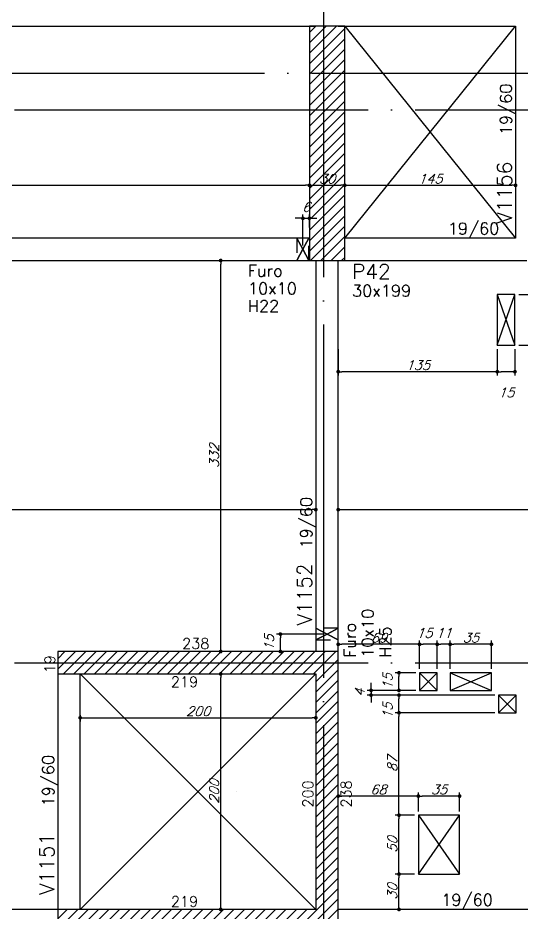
# Model space of a CAD drawing. Extents: x -4723 to 4922, y -2048 to 2452.
# Drawn here: x 1798 to 2226, y 661 to 1421 of the extents above; entities that cross this region are included whole.
import ezdxf
from ezdxf.enums import TextEntityAlignment as Align

# ---------------------------------------------------------------- set-up
doc = ezdxf.new("R2010")
doc.units = 0
doc.header["$LTSCALE"] = 50
doc.header["$MEASUREMENT"] = 0
doc.linetypes.add('EIXO', pattern=[6.8, 6, -0.4, 0, -0.4])
doc.linetypes.add('HIDDEN', pattern=[0.375, 0.25, -0.125])
doc.layers.get('0').update_dxf_attribs({"linetype": 'CONTINUOUS'})
doc.layers.get('DEFPOINTS').update_dxf_attribs({"linetype": 'CONTINUOUS'})
for name, color, linetype in [('242', 3, 'CONTINUOUS'), ('F-COTAS', 106, 'CONTINUOUS'), ('F-COTAS-FUROS', 50, 'CONTINUOUS'), ('F-EIXO', 12, 'EIXO'), ('F-FURO-PAREDE', 2, 'HIDDEN'), ('F-FURO-PAREDE-TEXTOS', 2, 'CONTINUOUS'), ('F-PILARES-DIM', 172, 'CONTINUOUS'), ('F-PILARES-HACH', 174, 'CONTINUOUS'), ('F-PILARES-NOME', 170, 'CONTINUOUS'), ('F-PILARES-S', 170, 'CONTINUOUS'), ('F-TEXTO', 6, 'CONTINUOUS'), ('F-VIGAS', 3, 'CONTINUOUS'), ('F-VIGAS-DIM', 2, 'CONTINUOUS'), ('F-VIGAS-NOME', 4, 'CONTINUOUS'), ('F-VÃO', 1, 'CONTINUOUS')]:
    doc.layers.add(name, color=color, linetype=linetype)
doc.styles.add('CP-TEXT-INCL', font='simplex.shx', dxfattribs={"oblique": 20})
doc.styles.add('MCP', font='simplex.shx')
doc.styles.add('ROMANS', font='simplex.shx')
doc.dimstyles.new('CP-COTAS-50', dxfattribs={"dimscale": 0.64, "dimtxt": 12.5, "dimasz": 5, "dimexe": 5, "dimexo": 5, "dimgap": 2.5, "dimtad": 1, "dimdec": 1, "dimdsep": 46, "dimtxsty": 'CP-TEXT-INCL', "dimblk1": 'DOT', "dimblk2": 'DOT', "dimsah": 1, "dimcen": 9, "dimclrd": 256, "dimclre": 256, "dimclrt": 256, "dimadec": 0, "dimazin": 0, "dimtfac": 1, "dimtdec": 1, "dimtmove": 2, "dimatfit": 3, "dimldrblk": 'DOT', "dimfxl": 0, "dimtolj": 1, "dimarcsym": 0})

# ---------------------------------------------------------------- blocks, each defined once
blk = doc.blocks.new('_DOT')
at = {"color": 0, "linetype": 'ByBlock'}
blk.add_line((-0.5, 0), (-1, 0), dxfattribs=at)
at = {"color": 0, "linetype": 'ByBlock', "const_width": 0.5}
blk.add_lwpolyline([(-0.25, 0, 1), (0.25, 0, 1)], format="xyb", close=True, dxfattribs=at)
blk = doc.blocks.new('*D63')
at = {"layer": 'DEFPOINTS', "color": 0, "linetype": 'Continuous', "transparency": 16777216}
for p in [(1970.29, 864.5), (1970.29, 864.5), (1970.29, 664.5)]:
    blk.add_point(p, dxfattribs=at)
at = {"layer": 'F-COTAS', "linetype": 'Continuous', "lineweight": -2, "transparency": 16777216}
blk.add_line((1970.29, 667.7), (1970.29, 861.3), dxfattribs=at)
at = {"layer": 'F-COTAS', "linetype": 'Continuous', "lineweight": -2, "transparency": 16777216, "xscale": 3.2, "yscale": 3.2, "zscale": 3.2}
for p, rotation in [((1970.29, 864.5), 90), ((1970.29, 664.5), 270)]:
    blk.add_blockref('_DOT', p, dxfattribs=dict(at, rotation=rotation))
at = {"layer": 'F-COTAS', "linetype": 'Continuous', "transparency": 16777216, "insert": (1964.69, 764.5), "char_height": 8, "attachment_point": 5, "rotation": 90, "style": 'CP-TEXT-INCL'}
blk.add_mtext('\\A1;200', dxfattribs=at)
blk = doc.blocks.new('*D64')
at = {"layer": 'DEFPOINTS', "color": 0, "linetype": 'Continuous', "transparency": 16777216}
for p in [(1970.29, 1215.5), (1970.29, 1215.5), (1970.29, 883.5)]:
    blk.add_point(p, dxfattribs=at)
at = {"layer": 'F-COTAS', "linetype": 'Continuous', "lineweight": -2, "transparency": 16777216}
blk.add_line((1970.29, 886.7), (1970.29, 1212.3), dxfattribs=at)
at = {"layer": 'F-COTAS', "linetype": 'Continuous', "lineweight": -2, "transparency": 16777216, "xscale": 3.2, "yscale": 3.2, "zscale": 3.2}
for p, rotation in [((1970.29, 1215.5), 90), ((1970.29, 883.5), 270)]:
    blk.add_blockref('_DOT', p, dxfattribs=dict(at, rotation=rotation))
at = {"layer": 'F-COTAS', "linetype": 'Continuous', "transparency": 16777216, "insert": (1964.69, 1049.5), "char_height": 8, "attachment_point": 5, "rotation": 90, "style": 'CP-TEXT-INCL'}
blk.add_mtext('\\A1;332', dxfattribs=at)
blk = doc.blocks.new('*D87')
at = {"layer": 'DEFPOINTS', "color": 0, "linetype": 'Continuous', "transparency": 16777216}
for p in [(1295, 1003.98), (2051, 1003.98), (2051, 1003.98)]:
    blk.add_point(p, dxfattribs=at)
at = {"layer": 'F-COTAS', "linetype": 'Continuous', "lineweight": -2, "transparency": 16777216}
blk.add_line((1298.2, 1003.98), (2047.8, 1003.98), dxfattribs=at)
at = {"layer": 'F-COTAS', "linetype": 'Continuous', "lineweight": -2, "transparency": 16777216, "xscale": 3.2, "yscale": 3.2, "zscale": 3.2, "rotation": 180}
blk.add_blockref('_DOT', (1295, 1003.98), dxfattribs=at)
at = {"layer": 'F-COTAS', "linetype": 'Continuous', "lineweight": -2, "transparency": 16777216, "xscale": 3.2, "yscale": 3.2, "zscale": 3.2}
blk.add_blockref('_DOT', (2051, 1003.98), dxfattribs=at)
at = {"layer": 'F-COTAS', "linetype": 'Continuous', "transparency": 16777216, "insert": (1673, 1009.58), "char_height": 8, "attachment_point": 5, "style": 'CP-TEXT-INCL'}
blk.add_mtext('\\A1;756', dxfattribs=at)
blk = doc.blocks.new('*D88')
at = {"layer": 'DEFPOINTS', "color": 0, "linetype": 'Continuous', "transparency": 16777216}
for p in [(2070, 1003.98), (2557.5, 1003.98), (2557.5, 1003.98)]:
    blk.add_point(p, dxfattribs=at)
at = {"layer": 'F-COTAS', "linetype": 'Continuous', "lineweight": -2, "transparency": 16777216}
blk.add_line((2073.2, 1003.98), (2554.3, 1003.98), dxfattribs=at)
at = {"layer": 'F-COTAS', "linetype": 'Continuous', "lineweight": -2, "transparency": 16777216, "xscale": 3.2, "yscale": 3.2, "zscale": 3.2, "rotation": 180}
blk.add_blockref('_DOT', (2070, 1003.98), dxfattribs=at)
at = {"layer": 'F-COTAS', "linetype": 'Continuous', "lineweight": -2, "transparency": 16777216, "xscale": 3.2, "yscale": 3.2, "zscale": 3.2}
blk.add_blockref('_DOT', (2557.5, 1003.98), dxfattribs=at)
at = {"layer": 'F-COTAS', "linetype": 'Continuous', "transparency": 16777216, "insert": (2313.75, 1009.58), "char_height": 8, "attachment_point": 5, "style": 'CP-TEXT-INCL'}
blk.add_mtext('\\A1;487.5', dxfattribs=at)
blk = doc.blocks.new('*D96')
at = {"layer": 'DEFPOINTS', "color": 0, "linetype": 'Continuous', "transparency": 16777216}
for p in [(1301, 1279.34), (2045.5, 1279.34), (2045.5, 1279.34)]:
    blk.add_point(p, dxfattribs=at)
at = {"layer": 'F-COTAS', "linetype": 'Continuous', "lineweight": -2, "transparency": 16777216}
blk.add_line((1304.2, 1279.34), (2042.3, 1279.34), dxfattribs=at)
at = {"layer": 'F-COTAS', "linetype": 'Continuous', "lineweight": -2, "transparency": 16777216, "xscale": 3.2, "yscale": 3.2, "zscale": 3.2, "rotation": 180}
blk.add_blockref('_DOT', (1301, 1279.34), dxfattribs=at)
at = {"layer": 'F-COTAS', "linetype": 'Continuous', "lineweight": -2, "transparency": 16777216, "xscale": 3.2, "yscale": 3.2, "zscale": 3.2}
blk.add_blockref('_DOT', (2045.5, 1279.34), dxfattribs=at)
at = {"layer": 'F-COTAS', "linetype": 'Continuous', "transparency": 16777216, "insert": (1673.25, 1284.94), "char_height": 8, "attachment_point": 5, "style": 'CP-TEXT-INCL'}
blk.add_mtext('\\A1;744.5', dxfattribs=at)
blk = doc.blocks.new('*D97')
at = {"layer": 'DEFPOINTS', "color": 0, "linetype": 'Continuous', "transparency": 16777216}
for p in [(2045.5, 1279.34), (2075.5, 1279.34), (2075.5, 1279.34)]:
    blk.add_point(p, dxfattribs=at)
at = {"layer": 'F-COTAS', "linetype": 'Continuous', "lineweight": -2, "transparency": 16777216}
blk.add_line((2048.7, 1279.34), (2072.3, 1279.34), dxfattribs=at)
at = {"layer": 'F-COTAS', "linetype": 'Continuous', "lineweight": -2, "transparency": 16777216, "xscale": 3.2, "yscale": 3.2, "zscale": 3.2, "rotation": 180}
blk.add_blockref('_DOT', (2045.5, 1279.34), dxfattribs=at)
at = {"layer": 'F-COTAS', "linetype": 'Continuous', "lineweight": -2, "transparency": 16777216, "xscale": 3.2, "yscale": 3.2, "zscale": 3.2}
blk.add_blockref('_DOT', (2075.5, 1279.34), dxfattribs=at)
at = {"layer": 'F-COTAS', "linetype": 'Continuous', "transparency": 16777216, "insert": (2060.5, 1284.94), "char_height": 8, "attachment_point": 5, "style": 'CP-TEXT-INCL'}
blk.add_mtext('\\A1;30', dxfattribs=at)
blk = doc.blocks.new('*D98')
at = {"layer": 'DEFPOINTS', "color": 0, "linetype": 'Continuous', "transparency": 16777216}
for p in [(2075.5, 1279.34), (2220.5, 1279.34), (2220.5, 1279.34)]:
    blk.add_point(p, dxfattribs=at)
at = {"layer": 'F-COTAS', "linetype": 'Continuous', "lineweight": -2, "transparency": 16777216}
blk.add_line((2078.7, 1279.34), (2217.3, 1279.34), dxfattribs=at)
at = {"layer": 'F-COTAS', "linetype": 'Continuous', "lineweight": -2, "transparency": 16777216, "xscale": 3.2, "yscale": 3.2, "zscale": 3.2, "rotation": 180}
blk.add_blockref('_DOT', (2075.5, 1279.34), dxfattribs=at)
at = {"layer": 'F-COTAS', "linetype": 'Continuous', "lineweight": -2, "transparency": 16777216, "xscale": 3.2, "yscale": 3.2, "zscale": 3.2}
blk.add_blockref('_DOT', (2220.5, 1279.34), dxfattribs=at)
at = {"layer": 'F-COTAS', "linetype": 'Continuous', "transparency": 16777216, "insert": (2148, 1284.94), "char_height": 8, "attachment_point": 5, "style": 'CP-TEXT-INCL'}
blk.add_mtext('\\A1;145', dxfattribs=at)
blk = doc.blocks.new('*U155')
at = {"layer": 'F-EIXO'}
blk.add_line((0, 0), (7197, 0), dxfattribs=at)
at = {"layer": 'F-TEXTO', "style": 'ROMANS'}
blk.add_attdef('EIXO', text='', height=17.5, dxfattribs=at).set_placement((-28.2072, 0), align=Align.MIDDLE_CENTER)
blk = doc.blocks.new('*U156')
at = {"layer": 'F-EIXO'}
blk.add_line((0, 0), (7197, 0), dxfattribs=at)
at = {"layer": 'F-TEXTO', "style": 'ROMANS'}
blk.add_attdef('EIXO', text='', height=17.5, dxfattribs=at).set_placement((-28.2072, 0), align=Align.MIDDLE_CENTER)
blk = doc.blocks.new('*U157')
at = {"layer": 'F-EIXO'}
blk.add_line((0, 0), (7285, 0), dxfattribs=at)
at = {"layer": 'F-TEXTO', "style": 'ROMANS'}
blk.add_attdef('EIXO', text='', height=17.5, dxfattribs=at).set_placement((-28.2072, 0), align=Align.MIDDLE_CENTER)
blk = doc.blocks.new('*U175')
at = {"layer": 'F-EIXO'}
blk.add_line((0, 0), (0, -2655), dxfattribs=at)
at = {"layer": 'F-TEXTO', "style": 'ROMANS'}
blk.add_attdef('EIXO', text='', height=17.5, rotation=360, dxfattribs=at).set_placement((0, 28.21), align=Align.MIDDLE_CENTER)
blk = doc.blocks.new('*U373')
at = {"layer": 'F-VÃO'}
for p, q in [((0, 0), (15, 43)), ((0, 43), (15, 0))]:
    blk.add_line(p, q, dxfattribs=at)
at = {"layer": 'F-VÃO', "color": 3}
blk.add_lwpolyline([(0, 0), (15, 0), (15, 43), (0, 43)], close=True, dxfattribs=at)
blk = doc.blocks.new('*U361')
at = {"layer": 'F-VÃO'}
for p, q in [((0, 0), (35, 50)), ((0, 50), (35, 0))]:
    blk.add_line(p, q, dxfattribs=at)
at = {"layer": 'F-VÃO', "color": 3}
blk.add_lwpolyline([(0, 0), (35, 0), (35, 50), (0, 50)], close=True, dxfattribs=at)
blk = doc.blocks.new('*D428')
at = {"layer": 'DEFPOINTS', "color": 0, "linetype": 'Continuous', "transparency": 16777216}
for p in [(2121.56, 694.5), (2138, 694.5), (2141.61, 664.5)]:
    blk.add_point(p, dxfattribs=at)
at = {"layer": 'F-COTAS-FUROS', "linetype": 'Continuous', "lineweight": -2, "transparency": 16777216}
for p, q in [((2134.8, 694.5), (2118.36, 694.5)), ((2121.56, 667.7), (2121.56, 691.3)), ((2138.41, 664.5), (2118.36, 664.5))]:
    blk.add_line(p, q, dxfattribs=at)
at = {"layer": 'F-COTAS-FUROS', "linetype": 'Continuous', "lineweight": -2, "transparency": 16777216, "xscale": 3.2, "yscale": 3.2, "zscale": 3.2}
for p, rotation in [((2121.56, 694.5), 90), ((2121.56, 664.5), 270)]:
    blk.add_blockref('_DOT', p, dxfattribs=dict(at, rotation=rotation))
at = {"layer": 'F-COTAS-FUROS', "linetype": 'Continuous', "transparency": 16777216, "insert": (2115.96, 679.5), "char_height": 8, "attachment_point": 5, "rotation": 90, "style": 'CP-TEXT-INCL'}
blk.add_mtext('\\A1;30', dxfattribs=at)
blk = doc.blocks.new('*D429')
at = {"layer": 'DEFPOINTS', "color": 0, "linetype": 'Continuous', "transparency": 16777216}
for p in [(2121.56, 744.5), (2138, 744.5), (2138, 694.5)]:
    blk.add_point(p, dxfattribs=at)
at = {"layer": 'F-COTAS-FUROS', "linetype": 'Continuous', "lineweight": -2, "transparency": 16777216}
for p, q in [((2134.8, 744.5), (2118.36, 744.5)), ((2121.56, 697.7), (2121.56, 741.3)), ((2134.8, 694.5), (2118.36, 694.5))]:
    blk.add_line(p, q, dxfattribs=at)
at = {"layer": 'F-COTAS-FUROS', "linetype": 'Continuous', "lineweight": -2, "transparency": 16777216, "xscale": 3.2, "yscale": 3.2, "zscale": 3.2}
for p, rotation in [((2121.56, 744.5), 90), ((2121.56, 694.5), 270)]:
    blk.add_blockref('_DOT', p, dxfattribs=dict(at, rotation=rotation))
at = {"layer": 'F-COTAS-FUROS', "linetype": 'Continuous', "transparency": 16777216, "insert": (2115.96, 719.5), "char_height": 8, "attachment_point": 5, "rotation": 90, "style": 'CP-TEXT-INCL'}
blk.add_mtext('\\A1;50', dxfattribs=at)
blk = doc.blocks.new('*D444')
at = {"layer": 'DEFPOINTS', "color": 0, "linetype": 'Continuous', "transparency": 16777216}
for p in [(2070, 760.72), (2070, 744.5), (2138, 744.5)]:
    blk.add_point(p, dxfattribs=at)
at = {"layer": 'F-COTAS-FUROS', "linetype": 'Continuous', "lineweight": -2, "transparency": 16777216}
for p, q in [((2070, 747.7), (2070, 763.92)), ((2134.8, 760.72), (2073.2, 760.72)), ((2138, 747.7), (2138, 763.92))]:
    blk.add_line(p, q, dxfattribs=at)
at = {"layer": 'F-COTAS-FUROS', "linetype": 'Continuous', "lineweight": -2, "transparency": 16777216, "xscale": 3.2, "yscale": 3.2, "zscale": 3.2, "rotation": 180}
blk.add_blockref('_DOT', (2070, 760.72), dxfattribs=at)
at = {"layer": 'F-COTAS-FUROS', "linetype": 'Continuous', "lineweight": -2, "transparency": 16777216, "xscale": 3.2, "yscale": 3.2, "zscale": 3.2}
blk.add_blockref('_DOT', (2138, 760.72), dxfattribs=at)
at = {"layer": 'F-COTAS-FUROS', "linetype": 'Continuous', "transparency": 16777216, "insert": (2104, 766.32), "char_height": 8, "attachment_point": 5, "style": 'CP-TEXT-INCL'}
blk.add_mtext('\\A1;68', dxfattribs=at)
blk = doc.blocks.new('*D445')
at = {"layer": 'DEFPOINTS', "color": 0, "linetype": 'Continuous', "transparency": 16777216}
for p in [(2138, 760.72), (2138, 744.5), (2173, 744.5)]:
    blk.add_point(p, dxfattribs=at)
at = {"layer": 'F-COTAS-FUROS', "linetype": 'Continuous', "lineweight": -2, "transparency": 16777216}
for p, q in [((2138, 747.7), (2138, 763.92)), ((2169.8, 760.72), (2141.2, 760.72)), ((2173, 747.7), (2173, 763.92))]:
    blk.add_line(p, q, dxfattribs=at)
at = {"layer": 'F-COTAS-FUROS', "linetype": 'Continuous', "lineweight": -2, "transparency": 16777216, "xscale": 3.2, "yscale": 3.2, "zscale": 3.2, "rotation": 180}
blk.add_blockref('_DOT', (2138, 760.72), dxfattribs=at)
at = {"layer": 'F-COTAS-FUROS', "linetype": 'Continuous', "lineweight": -2, "transparency": 16777216, "xscale": 3.2, "yscale": 3.2, "zscale": 3.2}
blk.add_blockref('_DOT', (2173, 760.72), dxfattribs=at)
at = {"layer": 'F-COTAS-FUROS', "linetype": 'Continuous', "transparency": 16777216, "insert": (2155.5, 766.32), "char_height": 8, "attachment_point": 5, "style": 'CP-TEXT-INCL'}
blk.add_mtext('\\A1;35', dxfattribs=at)
blk = doc.blocks.new('*D446')
at = {"layer": 'DEFPOINTS', "color": 0, "linetype": 'Continuous', "transparency": 16777216}
for p in [(2205, 1143.5), (2220, 1143.5), (2205, 1121.08)]:
    blk.add_point(p, dxfattribs=at)
at = {"layer": 'F-COTAS-FUROS', "linetype": 'Continuous', "lineweight": -2, "transparency": 16777216}
for p, q in [((2205, 1140.3), (2205, 1117.88)), ((2220, 1140.3), (2220, 1117.88)), ((2216.8, 1121.08), (2208.2, 1121.08))]:
    blk.add_line(p, q, dxfattribs=at)
at = {"layer": 'F-COTAS-FUROS', "linetype": 'Continuous', "lineweight": -2, "transparency": 16777216, "xscale": 3.2, "yscale": 3.2, "zscale": 3.2, "rotation": 180}
blk.add_blockref('_DOT', (2205, 1121.08), dxfattribs=at)
at = {"layer": 'F-COTAS-FUROS', "linetype": 'Continuous', "lineweight": -2, "transparency": 16777216, "xscale": 3.2, "yscale": 3.2, "zscale": 3.2}
blk.add_blockref('_DOT', (2220, 1121.08), dxfattribs=at)
at = {"layer": 'F-COTAS-FUROS', "linetype": 'Continuous', "transparency": 16777216, "insert": (2212.5, 1103.48), "char_height": 8, "attachment_point": 5, "style": 'CP-TEXT-INCL'}
blk.add_mtext('\\A1;15', dxfattribs=at)
blk = doc.blocks.new('*D447')
at = {"layer": 'DEFPOINTS', "color": 0, "linetype": 'Continuous', "transparency": 16777216}
for p in [(2070, 1143.5), (2205, 1143.5), (2070, 1121.08)]:
    blk.add_point(p, dxfattribs=at)
at = {"layer": 'F-COTAS-FUROS', "linetype": 'Continuous', "lineweight": -2, "transparency": 16777216}
for p, q in [((2070, 1140.3), (2070, 1117.88)), ((2205, 1140.3), (2205, 1117.88)), ((2201.8, 1121.08), (2073.2, 1121.08))]:
    blk.add_line(p, q, dxfattribs=at)
at = {"layer": 'F-COTAS-FUROS', "linetype": 'Continuous', "lineweight": -2, "transparency": 16777216, "xscale": 3.2, "yscale": 3.2, "zscale": 3.2, "rotation": 180}
blk.add_blockref('_DOT', (2070, 1121.08), dxfattribs=at)
at = {"layer": 'F-COTAS-FUROS', "linetype": 'Continuous', "lineweight": -2, "transparency": 16777216, "xscale": 3.2, "yscale": 3.2, "zscale": 3.2}
blk.add_blockref('_DOT', (2205, 1121.08), dxfattribs=at)
at = {"layer": 'F-COTAS-FUROS', "linetype": 'Continuous', "transparency": 16777216, "insert": (2137.5, 1126.68), "char_height": 8, "attachment_point": 5, "style": 'CP-TEXT-INCL'}
blk.add_mtext('\\A1;135', dxfattribs=at)
blk = doc.blocks.new('*D448')
at = {"layer": 'DEFPOINTS', "color": 0, "linetype": 'Continuous', "transparency": 16777216}
for p in [(2220, 1186.5), (2265.98, 1186.5), (2220, 1143.5)]:
    blk.add_point(p, dxfattribs=at)
at = {"layer": 'F-COTAS-FUROS', "linetype": 'Continuous', "lineweight": -2, "transparency": 16777216}
for p, q in [((2223.2, 1186.5), (2269.18, 1186.5)), ((2265.98, 1146.7), (2265.98, 1183.3)), ((2223.2, 1143.5), (2269.18, 1143.5))]:
    blk.add_line(p, q, dxfattribs=at)
at = {"layer": 'F-COTAS-FUROS', "linetype": 'Continuous', "lineweight": -2, "transparency": 16777216, "xscale": 3.2, "yscale": 3.2, "zscale": 3.2}
for p, rotation in [((2265.98, 1186.5), 90), ((2265.98, 1143.5), 270)]:
    blk.add_blockref('_DOT', p, dxfattribs=dict(at, rotation=rotation))
at = {"layer": 'F-COTAS-FUROS', "linetype": 'Continuous', "transparency": 16777216, "insert": (2260.38, 1165), "char_height": 8, "attachment_point": 5, "rotation": 90, "style": 'CP-TEXT-INCL'}
blk.add_mtext('\\A1;43', dxfattribs=at)
blk = doc.blocks.new('*D449')
at = {"layer": 'DEFPOINTS', "color": 0, "linetype": 'Continuous', "transparency": 16777216}
for p in [(2253.55, 1215.5), (2265.98, 1215.5), (2220, 1186.5)]:
    blk.add_point(p, dxfattribs=at)
at = {"layer": 'F-COTAS-FUROS', "linetype": 'Continuous', "lineweight": -2, "transparency": 16777216}
for p, q in [((2256.75, 1215.5), (2269.18, 1215.5)), ((2265.98, 1189.7), (2265.98, 1212.3)), ((2223.2, 1186.5), (2269.18, 1186.5))]:
    blk.add_line(p, q, dxfattribs=at)
at = {"layer": 'F-COTAS-FUROS', "linetype": 'Continuous', "lineweight": -2, "transparency": 16777216, "xscale": 3.2, "yscale": 3.2, "zscale": 3.2}
for p, rotation in [((2265.98, 1215.5), 90), ((2265.98, 1186.5), 270)]:
    blk.add_blockref('_DOT', p, dxfattribs=dict(at, rotation=rotation))
at = {"layer": 'F-COTAS-FUROS', "linetype": 'Continuous', "transparency": 16777216, "insert": (2260.38, 1201), "char_height": 8, "attachment_point": 5, "rotation": 90, "style": 'CP-TEXT-INCL'}
blk.add_mtext('\\A1;29', dxfattribs=at)
blk = doc.blocks.new('*D496')
at = {"layer": 'DEFPOINTS', "color": 0, "linetype": 'Continuous', "transparency": 16777216}
for p in [(1851, 832.64), (2051, 832.64), (2051, 827.22)]:
    blk.add_point(p, dxfattribs=at)
at = {"layer": 'F-COTAS', "linetype": 'Continuous', "lineweight": -2, "transparency": 16777216}
for p, q in [((1851, 829.44), (1851, 824.02)), ((2051, 829.44), (2051, 824.02)), ((1854.2, 827.22), (2047.8, 827.22))]:
    blk.add_line(p, q, dxfattribs=at)
at = {"layer": 'F-COTAS', "linetype": 'Continuous', "lineweight": -2, "transparency": 16777216, "xscale": 3.2, "yscale": 3.2, "zscale": 3.2, "rotation": 180}
blk.add_blockref('_DOT', (1851, 827.22), dxfattribs=at)
at = {"layer": 'F-COTAS', "linetype": 'Continuous', "lineweight": -2, "transparency": 16777216, "xscale": 3.2, "yscale": 3.2, "zscale": 3.2}
blk.add_blockref('_DOT', (2051, 827.22), dxfattribs=at)
at = {"layer": 'F-COTAS', "linetype": 'Continuous', "transparency": 16777216, "insert": (1951, 832.82), "char_height": 8, "attachment_point": 5, "style": 'CP-TEXT-INCL'}
blk.add_mtext('\\A1;200', dxfattribs=at)
blk = doc.blocks.new('*D534')
at = {"layer": 'DEFPOINTS', "color": 0, "linetype": 'Continuous', "transparency": 16777216}
for p in [(2045.5, 1251.32), (2045.5, 1240.2), (2040, 1225)]:
    blk.add_point(p, dxfattribs=at)
at = {"layer": 'F-COTAS-FUROS', "linetype": 'Continuous', "lineweight": -2, "transparency": 16777216}
for p, q in [((2040, 1228.2), (2040, 1254.52)), ((2045.5, 1243.4), (2045.5, 1254.52)), ((2036.8, 1251.32), (2033.6, 1251.32)), ((2040, 1251.32), (2045.5, 1251.32)), ((2048.7, 1251.32), (2051.9, 1251.32))]:
    blk.add_line(p, q, dxfattribs=at)
at = {"layer": 'F-COTAS-FUROS', "linetype": 'Continuous', "lineweight": -2, "transparency": 16777216, "xscale": 3.2, "yscale": 3.2, "zscale": 3.2}
blk.add_blockref('_DOT', (2040, 1251.32), dxfattribs=at)
at = {"layer": 'F-COTAS-FUROS', "linetype": 'Continuous', "lineweight": -2, "transparency": 16777216, "xscale": 3.2, "yscale": 3.2, "zscale": 3.2, "rotation": 180}
blk.add_blockref('_DOT', (2045.5, 1251.32), dxfattribs=at)
at = {"layer": 'F-COTAS-FUROS', "linetype": 'Continuous', "transparency": 16777216, "insert": (2042.75, 1260.92), "char_height": 8, "attachment_point": 5, "style": 'CP-TEXT-INCL'}
blk.add_mtext('\\A1;6', dxfattribs=at)
blk = doc.blocks.new('*D537')
at = {"layer": 'DEFPOINTS', "color": 0, "linetype": 'Continuous', "transparency": 16777216}
for p in [(2020.96, 898.28), (2060.5, 898.28), (2043.06, 883.5)]:
    blk.add_point(p, dxfattribs=at)
at = {"layer": 'F-COTAS-FUROS', "linetype": 'Continuous', "lineweight": -2, "transparency": 16777216}
for p, q in [((2057.3, 898.28), (2017.76, 898.28)), ((2020.96, 886.7), (2020.96, 895.08)), ((2039.86, 883.5), (2017.76, 883.5))]:
    blk.add_line(p, q, dxfattribs=at)
at = {"layer": 'F-COTAS-FUROS', "linetype": 'Continuous', "lineweight": -2, "transparency": 16777216, "xscale": 3.2, "yscale": 3.2, "zscale": 3.2}
for p, rotation in [((2020.96, 898.28), 90), ((2020.96, 883.5), 270)]:
    blk.add_blockref('_DOT', p, dxfattribs=dict(at, rotation=rotation))
at = {"layer": 'F-COTAS-FUROS', "linetype": 'Continuous', "transparency": 16777216, "insert": (2011.36, 890.89), "char_height": 8, "attachment_point": 5, "rotation": 90, "style": 'CP-TEXT-INCL'}
blk.add_mtext('\\A1;15', dxfattribs=at)
blk = doc.blocks.new('*U561')
at = {"layer": 'F-VÃO'}
for p, q in [((0, 0), (15, 15)), ((0, 15), (15, 0))]:
    blk.add_line(p, q, dxfattribs=at)
at = {"layer": 'F-VÃO', "color": 3}
blk.add_lwpolyline([(0, 0), (15, 0), (15, 15), (0, 15)], close=True, dxfattribs=at)
blk = doc.blocks.new('*D564')
at = {"layer": 'DEFPOINTS', "color": 0, "linetype": 'Continuous', "transparency": 16777216}
for p in [(2121.56, 831.5), (2206, 831.5), (2138, 744.5)]:
    blk.add_point(p, dxfattribs=at)
at = {"layer": 'F-COTAS-FUROS', "linetype": 'Continuous', "lineweight": -2, "transparency": 16777216}
for p, q in [((2202.8, 831.5), (2118.36, 831.5)), ((2121.56, 747.7), (2121.56, 828.3)), ((2134.8, 744.5), (2118.36, 744.5))]:
    blk.add_line(p, q, dxfattribs=at)
at = {"layer": 'F-COTAS-FUROS', "linetype": 'Continuous', "lineweight": -2, "transparency": 16777216, "xscale": 3.2, "yscale": 3.2, "zscale": 3.2}
for p, rotation in [((2121.56, 831.5), 90), ((2121.56, 744.5), 270)]:
    blk.add_blockref('_DOT', p, dxfattribs=dict(at, rotation=rotation))
at = {"layer": 'F-COTAS-FUROS', "linetype": 'Continuous', "transparency": 16777216, "insert": (2115.96, 788), "char_height": 8, "attachment_point": 5, "rotation": 90, "style": 'CP-TEXT-INCL'}
blk.add_mtext('\\A1;87', dxfattribs=at)
blk = doc.blocks.new('*D565')
at = {"layer": 'DEFPOINTS', "color": 0, "linetype": 'Continuous', "transparency": 16777216}
for p in [(2121.56, 865.5), (2139, 865.5), (2139, 850.5)]:
    blk.add_point(p, dxfattribs=at)
at = {"layer": 'F-COTAS-FUROS', "linetype": 'Continuous', "lineweight": -2, "transparency": 16777216}
for p, q in [((2135.8, 865.5), (2118.36, 865.5)), ((2121.56, 853.7), (2121.56, 862.3)), ((2135.8, 850.5), (2118.36, 850.5))]:
    blk.add_line(p, q, dxfattribs=at)
at = {"layer": 'F-COTAS-FUROS', "linetype": 'Continuous', "lineweight": -2, "transparency": 16777216, "xscale": 3.2, "yscale": 3.2, "zscale": 3.2}
for p, rotation in [((2121.56, 865.5), 90), ((2121.56, 850.5), 270)]:
    blk.add_blockref('_DOT', p, dxfattribs=dict(at, rotation=rotation))
at = {"layer": 'F-COTAS-FUROS', "linetype": 'Continuous', "transparency": 16777216, "insert": (2111.96, 858), "char_height": 8, "attachment_point": 5, "rotation": 90, "style": 'CP-TEXT-INCL'}
blk.add_mtext('\\A1;15', dxfattribs=at)
blk = doc.blocks.new('*D566')
at = {"layer": 'DEFPOINTS', "color": 0, "linetype": 'Continuous', "transparency": 16777216}
for p in [(2070, 889.62), (2070, 869.2), (2139, 865.5)]:
    blk.add_point(p, dxfattribs=at)
at = {"layer": 'F-COTAS-FUROS', "linetype": 'Continuous', "lineweight": -2, "transparency": 16777216}
for p, q in [((2070, 872.4), (2070, 892.82)), ((2135.8, 889.62), (2073.2, 889.62)), ((2139, 868.7), (2139, 892.82))]:
    blk.add_line(p, q, dxfattribs=at)
at = {"layer": 'F-COTAS-FUROS', "linetype": 'Continuous', "lineweight": -2, "transparency": 16777216, "xscale": 3.2, "yscale": 3.2, "zscale": 3.2, "rotation": 180}
blk.add_blockref('_DOT', (2070, 889.62), dxfattribs=at)
at = {"layer": 'F-COTAS-FUROS', "linetype": 'Continuous', "lineweight": -2, "transparency": 16777216, "xscale": 3.2, "yscale": 3.2, "zscale": 3.2}
blk.add_blockref('_DOT', (2139, 889.62), dxfattribs=at)
at = {"layer": 'F-COTAS-FUROS', "linetype": 'Continuous', "transparency": 16777216, "insert": (2104.5, 895.22), "char_height": 8, "attachment_point": 5, "style": 'CP-TEXT-INCL'}
blk.add_mtext('\\A1;69', dxfattribs=at)
blk = doc.blocks.new('*U555')
at = {"layer": 'F-VÃO'}
for p, q in [((0, 0), (35, 15)), ((0, 15), (35, 0))]:
    blk.add_line(p, q, dxfattribs=at)
at = {"layer": 'F-VÃO', "color": 3}
blk.add_lwpolyline([(0, 0), (35, 0), (35, 15), (0, 15)], close=True, dxfattribs=at)
blk = doc.blocks.new('*U558')
at = {"layer": 'F-VÃO'}
for p, q in [((0, 0), (15, 15)), ((0, 15), (15, 0))]:
    blk.add_line(p, q, dxfattribs=at)
at = {"layer": 'F-VÃO', "color": 3}
blk.add_lwpolyline([(0, 0), (15, 0), (15, 15), (0, 15)], close=True, dxfattribs=at)
blk = doc.blocks.new('*D567')
at = {"layer": 'DEFPOINTS', "color": 0, "linetype": 'Continuous', "transparency": 16777216}
for p in [(2165, 889.62), (2165, 865.5), (2200, 865.5)]:
    blk.add_point(p, dxfattribs=at)
at = {"layer": 'F-COTAS-FUROS', "linetype": 'Continuous', "lineweight": -2, "transparency": 16777216}
for p, q in [((2165, 868.7), (2165, 892.82)), ((2196.8, 889.62), (2168.2, 889.62)), ((2200, 868.7), (2200, 892.82))]:
    blk.add_line(p, q, dxfattribs=at)
at = {"layer": 'F-COTAS-FUROS', "linetype": 'Continuous', "lineweight": -2, "transparency": 16777216, "xscale": 3.2, "yscale": 3.2, "zscale": 3.2, "rotation": 180}
blk.add_blockref('_DOT', (2165, 889.62), dxfattribs=at)
at = {"layer": 'F-COTAS-FUROS', "linetype": 'Continuous', "lineweight": -2, "transparency": 16777216, "xscale": 3.2, "yscale": 3.2, "zscale": 3.2}
blk.add_blockref('_DOT', (2200, 889.62), dxfattribs=at)
at = {"layer": 'F-COTAS-FUROS', "linetype": 'Continuous', "transparency": 16777216, "insert": (2182.5, 895.22), "char_height": 8, "attachment_point": 5, "style": 'CP-TEXT-INCL'}
blk.add_mtext('\\A1;35', dxfattribs=at)
blk = doc.blocks.new('*D568')
at = {"layer": 'DEFPOINTS', "color": 0, "linetype": 'Continuous', "transparency": 16777216}
for p in [(2154, 889.62), (2154, 865.5), (2165, 865.5)]:
    blk.add_point(p, dxfattribs=at)
at = {"layer": 'F-COTAS-FUROS', "linetype": 'Continuous', "lineweight": -2, "transparency": 16777216}
for p, q in [((2154, 868.7), (2154, 892.82)), ((2161.8, 889.62), (2157.2, 889.62)), ((2165, 868.7), (2165, 892.82))]:
    blk.add_line(p, q, dxfattribs=at)
at = {"layer": 'F-COTAS-FUROS', "linetype": 'Continuous', "lineweight": -2, "transparency": 16777216, "xscale": 3.2, "yscale": 3.2, "zscale": 3.2, "rotation": 180}
blk.add_blockref('_DOT', (2154, 889.62), dxfattribs=at)
at = {"layer": 'F-COTAS-FUROS', "linetype": 'Continuous', "lineweight": -2, "transparency": 16777216, "xscale": 3.2, "yscale": 3.2, "zscale": 3.2}
blk.add_blockref('_DOT', (2165, 889.62), dxfattribs=at)
at = {"layer": 'F-COTAS-FUROS', "linetype": 'Continuous', "transparency": 16777216, "insert": (2159.5, 899.22), "char_height": 8, "attachment_point": 5, "style": 'CP-TEXT-INCL'}
blk.add_mtext('\\A1;11', dxfattribs=at)
blk = doc.blocks.new('*D569')
at = {"layer": 'DEFPOINTS', "color": 0, "linetype": 'Continuous', "transparency": 16777216}
for p in [(2139, 889.62), (2139, 884.66), (2154, 884.66)]:
    blk.add_point(p, dxfattribs=at)
at = {"layer": 'F-COTAS-FUROS', "linetype": 'Continuous', "lineweight": -2, "transparency": 16777216}
for p, q in [((2139, 887.86), (2139, 892.82)), ((2150.8, 889.62), (2142.2, 889.62)), ((2154, 887.86), (2154, 892.82))]:
    blk.add_line(p, q, dxfattribs=at)
at = {"layer": 'F-COTAS-FUROS', "linetype": 'Continuous', "lineweight": -2, "transparency": 16777216, "xscale": 3.2, "yscale": 3.2, "zscale": 3.2, "rotation": 180}
blk.add_blockref('_DOT', (2139, 889.62), dxfattribs=at)
at = {"layer": 'F-COTAS-FUROS', "linetype": 'Continuous', "lineweight": -2, "transparency": 16777216, "xscale": 3.2, "yscale": 3.2, "zscale": 3.2}
blk.add_blockref('_DOT', (2154, 889.62), dxfattribs=at)
at = {"layer": 'F-COTAS-FUROS', "linetype": 'Continuous', "transparency": 16777216, "insert": (2143, 899.22), "char_height": 8, "attachment_point": 5, "style": 'CP-TEXT-INCL'}
blk.add_mtext('\\A1;15', dxfattribs=at)
blk = doc.blocks.new('*D570')
at = {"layer": 'DEFPOINTS', "color": 0, "linetype": 'Continuous', "transparency": 16777216}
for p in [(2121.56, 846.5), (2206, 846.5), (2206, 831.5)]:
    blk.add_point(p, dxfattribs=at)
at = {"layer": 'F-COTAS-FUROS', "linetype": 'Continuous', "lineweight": -2, "transparency": 16777216}
for p, q in [((2202.8, 846.5), (2118.36, 846.5)), ((2121.56, 834.7), (2121.56, 843.3)), ((2202.8, 831.5), (2118.36, 831.5))]:
    blk.add_line(p, q, dxfattribs=at)
at = {"layer": 'F-COTAS-FUROS', "linetype": 'Continuous', "lineweight": -2, "transparency": 16777216, "xscale": 3.2, "yscale": 3.2, "zscale": 3.2}
for p, rotation in [((2121.56, 846.5), 90), ((2121.56, 831.5), 270)]:
    blk.add_blockref('_DOT', p, dxfattribs=dict(at, rotation=rotation))
at = {"layer": 'F-COTAS-FUROS', "linetype": 'Continuous', "transparency": 16777216, "insert": (2111.96, 833.07), "char_height": 8, "attachment_point": 5, "rotation": 90, "style": 'CP-TEXT-INCL'}
blk.add_mtext('\\A1;15', dxfattribs=at)
blk = doc.blocks.new('*D571')
at = {"layer": 'DEFPOINTS', "color": 0, "linetype": 'Continuous', "transparency": 16777216}
for p in [(2097.88, 846.5), (2139, 850.5), (2139, 846.5)]:
    blk.add_point(p, dxfattribs=at)
at = {"layer": 'F-COTAS-FUROS', "linetype": 'Continuous', "lineweight": -2, "transparency": 16777216}
for p, q in [((2097.88, 853.7), (2097.88, 856.9)), ((2135.8, 850.5), (2094.68, 850.5)), ((2135.8, 846.5), (2094.68, 846.5)), ((2097.88, 850.5), (2097.88, 846.5)), ((2097.88, 843.3), (2097.88, 840.1))]:
    blk.add_line(p, q, dxfattribs=at)
at = {"layer": 'F-COTAS-FUROS', "linetype": 'Continuous', "lineweight": -2, "transparency": 16777216, "xscale": 3.2, "yscale": 3.2, "zscale": 3.2}
for p, rotation in [((2097.88, 850.5), 270), ((2097.88, 846.5), 90)]:
    blk.add_blockref('_DOT', p, dxfattribs=dict(at, rotation=rotation))
at = {"layer": 'F-COTAS-FUROS', "linetype": 'Continuous', "transparency": 16777216, "insert": (2088.28, 848.5), "char_height": 8, "attachment_point": 5, "rotation": 90, "style": 'CP-TEXT-INCL'}
blk.add_mtext('\\A1;4', dxfattribs=at)

msp = doc.modelspace()

# ---------------------------------------------------------------- hatches: boundary and pattern name
at = {"layer": 'F-PILARES-HACH', "linetype": 'Continuous'}
h = msp.add_hatch(dxfattribs=at)
h.set_pattern_fill('ANSI31', color=256, scale=50, style=0)
h.paths.add_polyline_path([(2045.5, 1215.5), (2075.5, 1215.5), (2075.5, 1414.5), (2045.5, 1414.5)], flags=16)
h = msp.add_hatch(dxfattribs=at)
h.set_pattern_fill('ANSI31', color=256, scale=50, style=0)
h.paths.add_polyline_path([(2070, 645.5), (2070, 883.5), (1832, 883.5), (1832, 864.5), (2051, 864.5), (2051, 664.5), (1832, 664.5), (1832, 645.5)], flags=16)

# ---------------------------------------------------------------- linework, layer by layer
at = {"layer": '242', "linetype": 'Continuous'}
for p, q in [((2060.5, 1315), (2060.5, 1315)), ((1983.396, 764.5), (1983.396, 764.5))]:
    msp.add_line(p, q, dxfattribs=at)
at = {"layer": 'F-FURO-PAREDE'}
for points in [[(2040, 1225), (2035, 1215.5), (2045, 1215.5), (2040, 1225), (2045, 1215.5), (2045, 1234.5), (2040, 1225), (2045, 1234.5), (2035, 1234.5), (2040, 1225), (2035, 1234.5), (2035, 1215.5), (2040, 1225)], [(2060.5, 898.277), (2070, 893.277), (2070, 903.277), (2060.5, 898.277), (2070, 903.277), (2051, 903.277), (2060.5, 898.277), (2051, 903.277), (2051, 893.277), (2060.5, 898.277), (2051, 893.277), (2070, 893.277), (2060.5, 898.277)]]:
    msp.add_lwpolyline(points, dxfattribs=at)
at = {"layer": 'F-PILARES-S', "linetype": 'Continuous'}
for points in [[(2045.5, 1215.5), (2075.5, 1215.5), (2075.5, 1414.5), (2045.5, 1414.5), (2045.5, 1215.5)], [(2070, 645.5), (2070, 883.5), (1832, 883.5), (1832, 864.5), (2051, 864.5), (2051, 664.5), (1832, 664.5), (1832, 645.5), (2070, 645.5)]]:
    msp.add_lwpolyline(points, dxfattribs=at)
at = {"layer": 'F-VIGAS'}
for points in [[(1295, 1414.5), (2051, 1414.5)], [(2070, 1414.5), (2220.5, 1414.5)], [(2220.5, 1414.5), (2220.5, 1234.5)], [(2045.5, 1234.5), (1301, 1234.5)], [(2220.5, 1234.5), (2075.5, 1234.5)], [(1301, 1215.5), (2045.5, 1215.5)], [(2051, 1215.5), (2051, 883.5)], [(2070, 883.5), (2070, 1215.5)], [(2075.5, 1215.5), (2230, 1215.5)], [(1832, 864.5), (1832, 664.5)], [(1851, 664.5), (1851, 864.5)], [(1832, 664.5), (1295, 664.5)], [(2557.5, 664.5), (2070, 664.5)]]:
    msp.add_lwpolyline(points, dxfattribs=at)
at = {"layer": 'F-VÃO'}
for p, q in [((2075.5, 1234.5), (2220.5, 1414.5)), ((2075.5, 1414.5), (2220.5, 1234.5)), ((1851, 664.5), (2051, 864.5)), ((1851, 864.5), (2051, 664.5))]:
    msp.add_line(p, q, dxfattribs=at)

# ---------------------------------------------------------------- block references
at = {"layer": 'F-EIXO', "linetype": 'Continuous'}
for name, p in [('*U175', (2057.5, 1841.357)), ('*U157', (-3734.274, 1374.5)), ('*U156', (-3646.32, 1343.5)), ('*U155', (-3646.32, 874))]:
    msp.add_blockref(name, p, dxfattribs=at)
at = {"layer": 'F-VÃO', "linetype": 'Continuous'}
for name, p in [('*U373', (2205, 1143.5)), ('*U561', (2139, 850.5)), ('*U555', (2165, 850.5)), ('*U558', (2206, 831.5)), ('*U361', (2138, 694.5))]:
    msp.add_blockref(name, p, dxfattribs=at)

# ---------------------------------------------------------------- texts
at = {"layer": 'F-FURO-PAREDE-TEXTOS', "linetype": 'Continuous', "style": 'MCP'}
for s, p in [('Furo', (1993.34, 1201.856)), ('10x10', (1993.34, 1186.856)), ('H22', (1993.34, 1171.856))]:
    msp.add_text(s, height=10, dxfattribs=at).set_placement(p)
for s, p in [('10x10', (2100, 878.277)), ('Furo', (2085, 878.277)), ('H25', (2115, 878.277))]:
    msp.add_text(s, height=10, rotation=90, dxfattribs=at).set_placement(p)
at = {"layer": 'F-PILARES-DIM', "linetype": 'Continuous', "style": 'MCP'}
for s, height, p in [('30x199', 10, (2081.75, 1184.875)), ('238', 9, (1937.5, 885.75)), ('219', 9, (1928, 853.25)), ('219', 9, (1928, 666.75))]:
    msp.add_text(s, height=height, dxfattribs=at).set_placement(p)
for s, p in [('19', (1829.75, 865)), ('200', (2048.75, 751)), ('238', (2081.25, 751))]:
    msp.add_text(s, height=9, rotation=90, dxfattribs=at).set_placement(p)
at = {"layer": 'F-PILARES-NOME', "linetype": 'Continuous', "style": 'MCP'}
msp.add_text('P42', height=12.5, dxfattribs=at).set_placement((2081.75, 1199.875))
at = {"layer": 'F-VIGAS-DIM', "linetype": 'Continuous', "style": 'MCP'}
for p in [(2217.375, 1322), (2047.875, 971), (1828.875, 752)]:
    msp.add_text('19/60', height=10, rotation=90, dxfattribs=at).set_placement(p)
for p in [(2163, 1237.625), (2157.5, 667.625)]:
    msp.add_text('19/60', height=10, dxfattribs=at).set_placement(p)
at = {"layer": 'F-VIGAS-NOME', "linetype": 'Continuous', "style": 'MCP'}
for s, p in [('V1156', (2217.375, 1247)), ('V1152', (2047.743, 905.739)), ('V1151', (1828.875, 677))]:
    msp.add_text(s, height=12.5, rotation=90, dxfattribs=at).set_placement(p)

# ---------------------------------------------------------------- dimensions: what is measured, and where the dimension line sits
at = {"layer": 'F-COTAS', "linetype": 'Continuous'}
for base, p1, p2, angle, picture, middle in [((2045.5, 1279.344), (1301, 1279.344), (2045.5, 1279.344), 180, '*D96', (1673.25, 1284.944)), ((2075.5, 1279.344), (2045.5, 1279.344), (2075.5, 1279.344), 180, '*D97', (2060.5, 1284.944)), ((2220.5, 1279.344), (2075.5, 1279.344), (2220.5, 1279.344), 180, '*D98', (2148, 1284.944)), ((1970.291, 1215.5), (1970.291, 883.5), (1970.291, 1215.5), 270, '*D64', (1964.691, 1049.5)), ((2051, 1003.976), (1295, 1003.976), (2051, 1003.976), 180, '*D87', (1673, 1009.576)), ((2557.5, 1003.976), (2070, 1003.976), (2557.5, 1003.976), 180, '*D88', (2313.75, 1009.576)), ((1970.291, 864.5), (1970.291, 664.5), (1970.291, 864.5), 270, '*D63', (1964.691, 764.5))]:
    dim = msp.add_linear_dim(base=base, p1=p1, p2=p2, angle=angle, dimstyle='CP-COTAS-50', dxfattribs=at)
    dim.commit()
    dim.dimension.update_dxf_attribs({"geometry": picture, "text_midpoint": middle})
dim = msp.add_linear_dim(base=(2051, 827.216), p1=(1851, 832.64), p2=(2051, 832.64), dimstyle='CP-COTAS-50', override={"dimfxl": 7.5}, dxfattribs=at)
dim.commit()
dim.dimension.update_dxf_attribs({"geometry": '*D496', "text_midpoint": (1951, 832.816)})
at = {"layer": 'F-COTAS-FUROS', "linetype": 'Continuous'}
for base, p1, p2, picture, middle in [((2045.5, 1251.324274288), (2040, 1225), (2045.5, 1240.204730195), '*D534', (2042.75, 1260.924274288)), ((2070, 1121.076), (2205, 1143.5), (2070, 1143.5), '*D447', (2137.5, 1126.676)), ((2205, 1121.076), (2220, 1143.5), (2205, 1143.5), '*D446', (2212.5, 1103.476)), ((2070, 889.622), (2139, 865.5), (2070, 869.205), '*D566', (2104.5, 895.222)), ((2154, 889.622), (2165, 865.5), (2154, 865.5), '*D568', (2159.5, 899.222)), ((2165, 889.622), (2200, 865.5), (2165, 865.5), '*D567', (2182.5, 895.222)), ((2070, 760.716), (2138, 744.5), (2070, 744.5), '*D444', (2104, 766.316)), ((2138, 760.716), (2173, 744.5), (2138, 744.5), '*D445', (2155.5, 766.316))]:
    dim = msp.add_linear_dim(base=base, p1=p1, p2=p2, dimstyle='CP-COTAS-50', override={"dimdec": 0, "dimfxl": 7.5}, dxfattribs=at)
    dim.commit()
    dim.dimension.update_dxf_attribs({"geometry": picture, "text_midpoint": middle})
for base, p1, p2, picture, middle in [((2265.981, 1215.5), (2220, 1186.5), (2253.555, 1215.5), '*D449', (2260.381, 1201)), ((2265.981, 1186.5), (2220, 1143.5), (2220, 1186.5), '*D448', (2260.381, 1165)), ((2020.957, 898.277), (2043.055, 883.5), (2060.5, 898.277), '*D537', (2011.357, 890.888)), ((2121.556, 865.5), (2139, 850.5), (2139, 865.5), '*D565', (2111.956, 858)), ((2097.876, 846.5), (2139, 850.5), (2139, 846.5), '*D571', (2088.276, 848.5)), ((2121.556, 831.5), (2138, 744.5), (2206, 831.5), '*D564', (2115.956, 788)), ((2121.556, 744.5), (2138, 694.5), (2138, 744.5), '*D429', (2115.956, 719.5)), ((2121.556, 694.5), (2141.613, 664.5), (2138, 694.5), '*D428', (2115.956, 679.5))]:
    dim = msp.add_linear_dim(base=base, p1=p1, p2=p2, angle=90, dimstyle='CP-COTAS-50', override={"dimdec": 0, "dimfxl": 7.5}, dxfattribs=at)
    dim.commit()
    dim.dimension.update_dxf_attribs({"geometry": picture, "text_midpoint": middle})
dim = msp.add_linear_dim(base=(2139, 889.622), p1=(2154, 884.663), p2=(2139, 884.663), dimstyle='CP-COTAS-50', override={"dimdec": 0, "dimfxl": 7.5}, dxfattribs=at)
dim.commit()
dim.dimension.update_dxf_attribs({"geometry": '*D569', "text_midpoint": (2142.998, 899.222), "dimtype": 160})
dim = msp.add_linear_dim(base=(2121.556, 846.5), p1=(2206, 831.5), p2=(2206, 846.5), angle=90, dimstyle='CP-COTAS-50', override={"dimdec": 0, "dimfxl": 7.5}, dxfattribs=at)
dim.commit()
dim.dimension.update_dxf_attribs({"geometry": '*D570', "text_midpoint": (2111.956, 833.071), "dimtype": 160})

doc.saveas('drawing.dxf')
